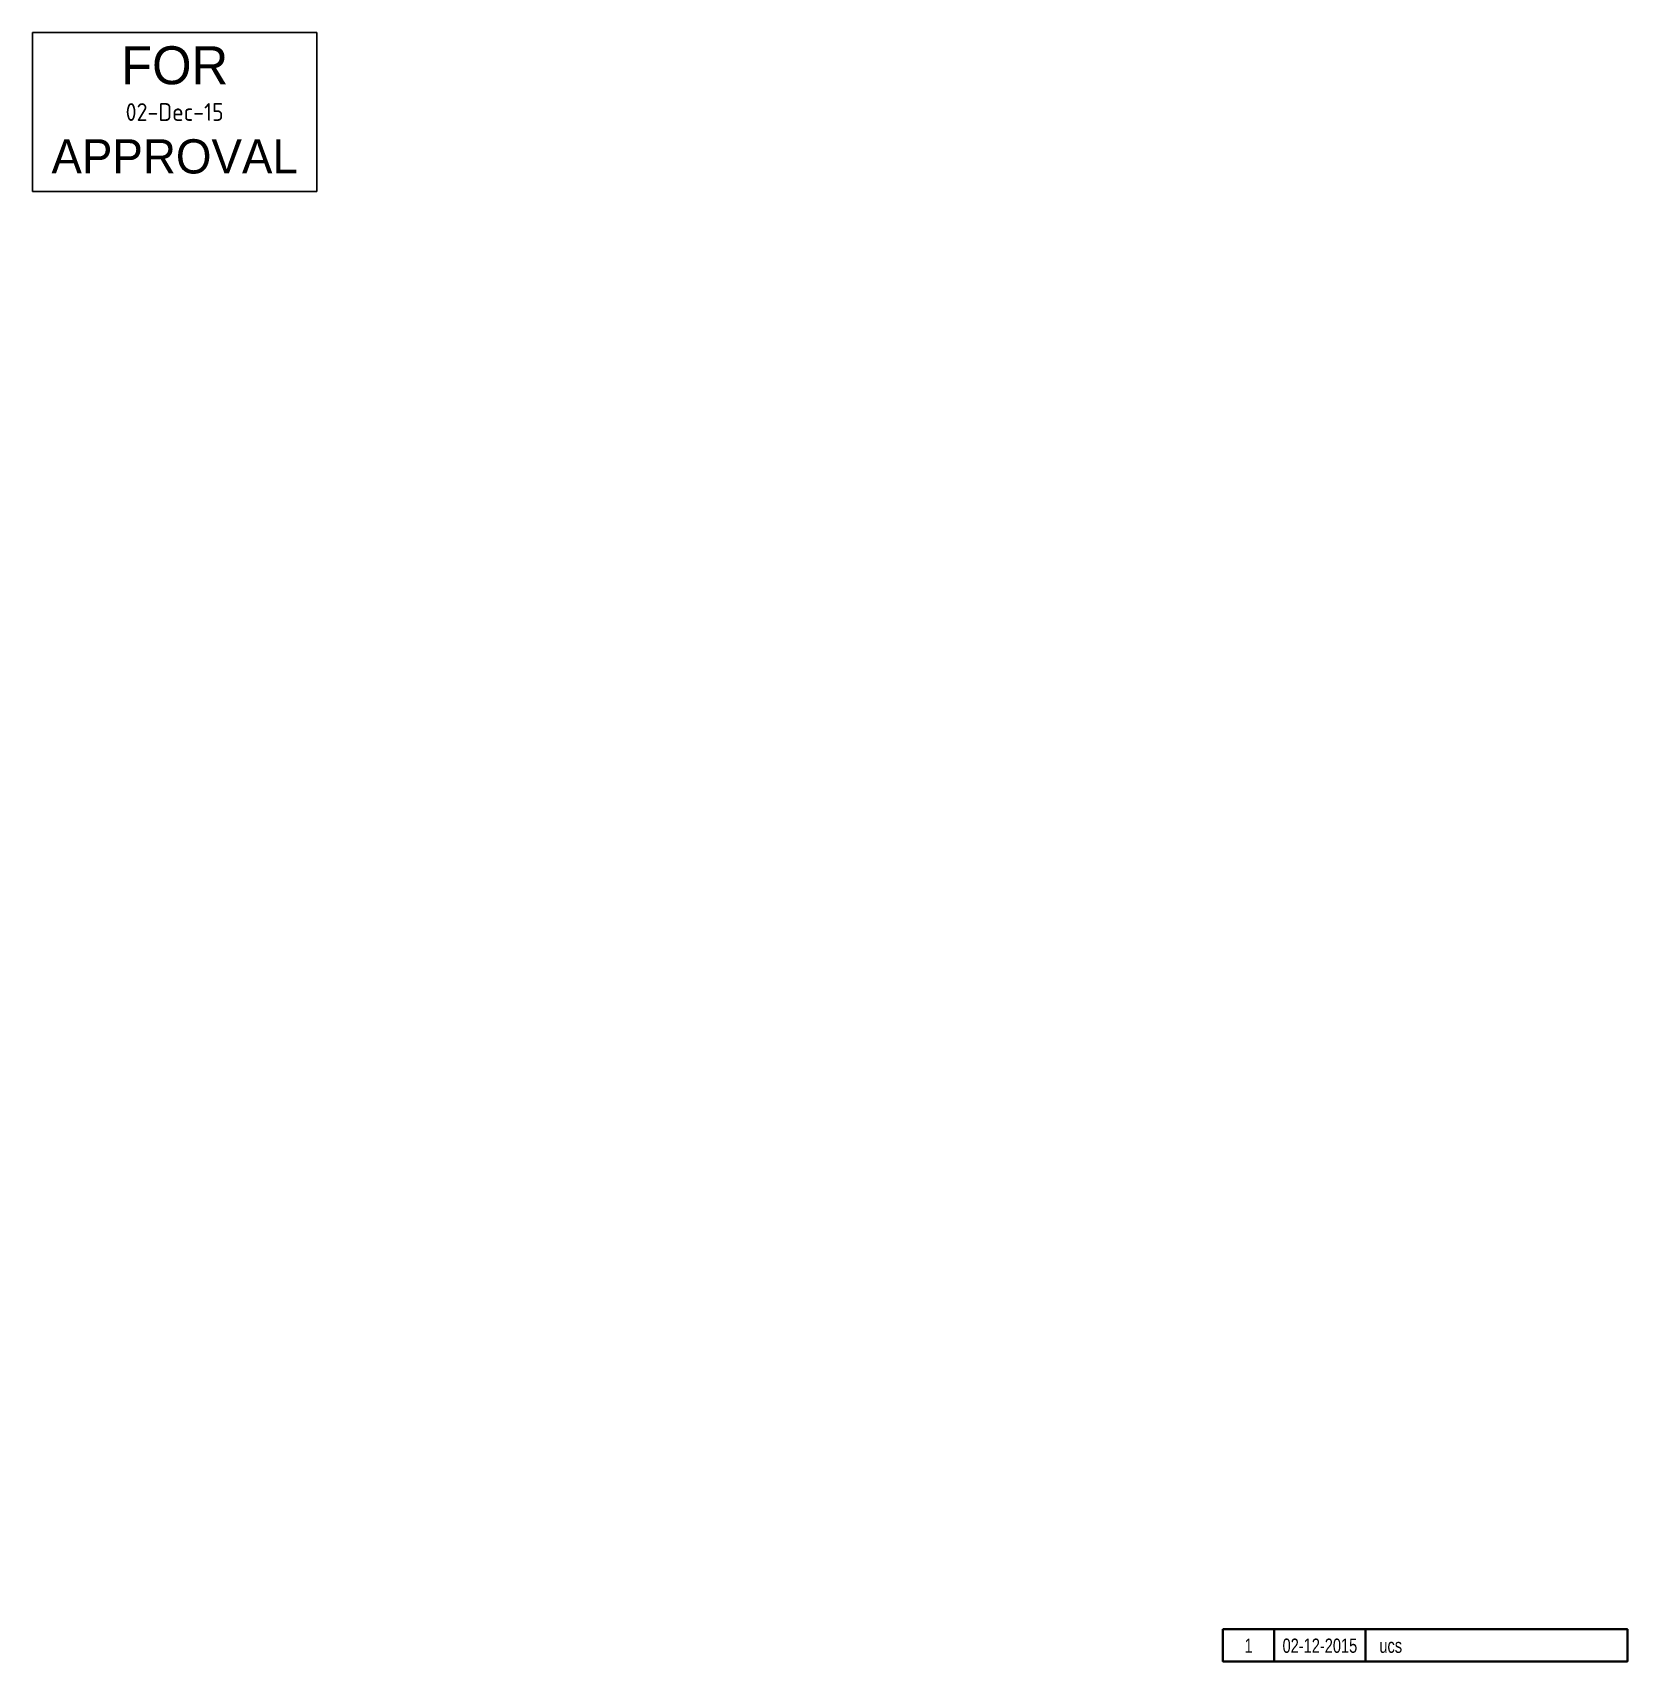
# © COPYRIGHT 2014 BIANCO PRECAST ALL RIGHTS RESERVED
# Paper-space layout 'Layout1' of a CAD drawing. Extents: x -106134 to -92137, y 572155 to 586452.
import ezdxf
from ezdxf.enums import TextEntityAlignment as Align

# ---------------------------------------------------------------- set-up
doc = ezdxf.new("R2010")
doc.units = 0
doc.header["$LTSCALE"] = 5
doc.header["$MEASUREMENT"] = 0
doc.layers.add('Dimension', color=4, linetype='Continuous', lineweight=18)
doc.layers.add('Title-Amendment', color=7, linetype='Continuous', lineweight=35)
doc.layers.add('SHEET', color=7, linetype='Continuous')
doc.layers.add('Stamp-Red', color=240, linetype='Continuous')
doc.styles.add('DateStamp', font='isocp.shx')
doc.styles.add('DateText1', font='GILLUBCD.TTF')
doc.styles.add('Legend-Text', font='GILC____.TTF')

# ---------------------------------------------------------------- blocks, each defined once
blk = doc.blocks.new('RevLeg')
at = {"layer": 'Title-Amendment'}
for p, q in [((9, 0), (9, 5.67)), ((25.04, 0), (25.04, 5.67))]:
    blk.add_line(p, q, dxfattribs=at)
blk.add_lwpolyline([(0, 5.67), (71, 5.67), (71, 0), (0, 0)], close=True, dxfattribs=at)
at = {"layer": 'SHEET', "color": 7, "linetype": 'Continuous', "style": 'Legend-Text', "flags": 8}
for tag, p in [('REVNO', (4.5, 1.51)), ('REVDATE', (17.02, 1.51))]:
    blk.add_attdef(tag, text='', height=2.5, dxfattribs=at).set_placement(p, align=Align.CENTER)
blk.add_attdef('REVDESC', (27.46, 1.51), '', height=2.5, dxfattribs=at)
blk = doc.blocks.new('Stamp-Approval')
blk.add_lwpolyline([(-24.94, 13.94), (24.94, 13.94), (24.94, -13.94), (-24.94, -13.94)], close=True)
at = {"attachment_point": 5, "style": 'DateText1'}
for s, insert, char_height, width in [('FOR', (0, 8.16), 6.667, 49.8616), ('APPROVAL', (0, -7.83), 6, 48.321)]:
    blk.add_mtext(s, dxfattribs=dict(at, insert=insert, char_height=char_height, width=width))
at = {"style": 'DateStamp'}
blk.add_attdef('DATE_APPROVAL', text='', height=3.12, dxfattribs=at).set_placement((0, 0), align=Align.MIDDLE_CENTER)

psp = doc.layouts.get("Layout1")

# ---------------------------------------------------------------- block references
at = {"layer": 'Dimension'}
ref = psp.add_blockref('RevLeg', (-95687, 572155), dxfattribs=dict(at, xscale=50, yscale=50, zscale=50))
ref.add_attrib('REVDESC', 'ucs', (-94314, 572231), dxfattribs={"layer": 'SHEET', "color": 7, "linetype": 'Continuous', "height": 125, "style": 'Legend-Text'})
ref.add_attrib('REVNO', '1', dxfattribs={"layer": 'SHEET', "color": 7, "linetype": 'Continuous', "height": 125, "style": 'Legend-Text'}).set_placement((-95462, 572231), align=Align.CENTER)
ref.add_attrib('REVDATE', '02-12-2015', dxfattribs={"layer": 'SHEET', "color": 7, "linetype": 'Continuous', "height": 125, "style": 'Legend-Text'}).set_placement((-94836, 572231), align=Align.CENTER)
at = {"layer": 'Stamp-Red', "xscale": 50, "yscale": 50, "zscale": 50}
psp.add_blockref('Stamp-Approval', (-104887, 585755), dxfattribs=at).add_auto_attribs({'DATE_APPROVAL': '02-Dec-15'})

doc.saveas('drawing.dxf')
